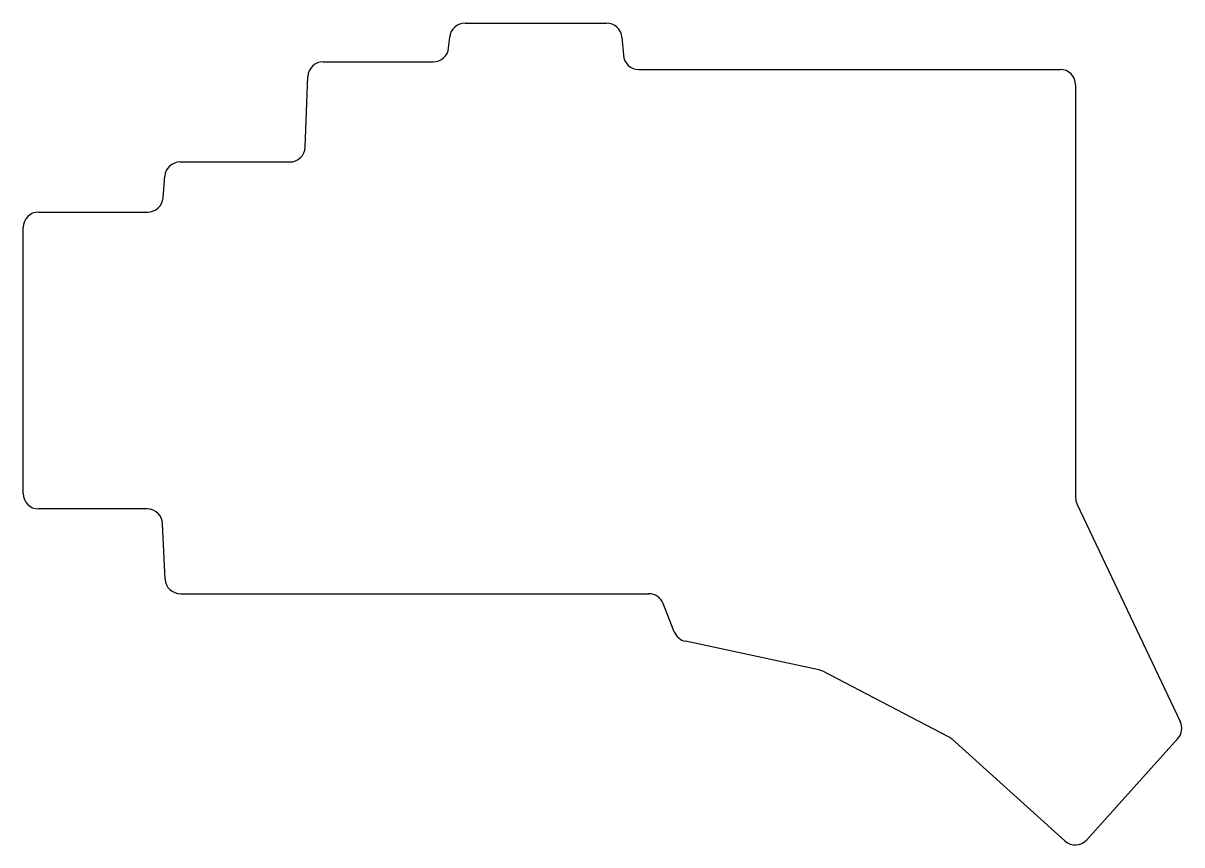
# Model space of a CAD drawing. Header units: millimetres. Extents: x 39 to 189, y -137 to -30.
import ezdxf

# ---------------------------------------------------------------- set-up
doc = ezdxf.new("R2010")
doc.units = ezdxf.units.MM

msp = doc.modelspace()

# ---------------------------------------------------------------- linework, layer by layer
at = {"linetype": 'CONTINUOUS'}
for p, q in [((96.31, -30), (114.66, -30)), ((94.18, -33.2), (94.32, -31.8)), ((116.65, -31.83), (116.85, -34.17)), ((77.92, -35), (92.19, -35)), ((118.84, -36), (173.5, -36)), ((75.57, -46.08), (75.93, -36.92)), ((175.5, -38), (175.5, -91.55)), ((59.35, -48), (73.58, -48)), ((57.14, -52.65), (57.36, -49.85)), ((41, -54.5), (55.15, -54.5)), ((39, -91), (39, -56.5)), ((55.09, -93), (41, -93)), ((175.69, -92.41), (189.08, -120.57)), ((57.41, -102.09), (57.09, -94.91)), ((59.41, -104), (120.14, -104)), ((123.45, -108.93), (122, -105.26)), ((142.2, -113.85), (124.89, -110.15)), ((159.03, -122.54), (142.71, -114.04)), ((174.12, -136.04), (159.44, -122.83)), ((188.76, -122.77), (176.94, -135.89))]:
    msp.add_line(p, q, dxfattribs=at)
for centre, start, end in [((96.31, -32), 90, 174.2894), ((114.66, -32), 4.7636, 90), ((92.19, -33), 270, 354.2894), ((118.84, -34), 184.7636, 270), ((77.92, -37), 90, 177.7974), ((173.5, -38), 0, 90), ((73.58, -46), 270, 357.7974), ((59.35, -50), 90, 175.6013), ((55.15, -52.5), 270, 355.6013), ((41, -56.5), 90, 180), ((41, -91), 180, 270), ((177.5, -91.55), 180, 205.4252), ((55.09, -95), 2.6026, 90), ((59.41, -102), 182.6026, 270), ((120.14, -106), 21.5651, 90), ((125.31, -108.2), 201.5651, 257.9374), ((141.78, -115.81), 62.4699, 77.9374), ((187.27, -121.43), 318, 25.4252), ((158.1, -124.32), 48, 62.4699), ((175.45, -134.56), 228, 318)]:
    msp.add_arc(centre, 2, start, end, dxfattribs=at)

doc.saveas('drawing.dxf')
